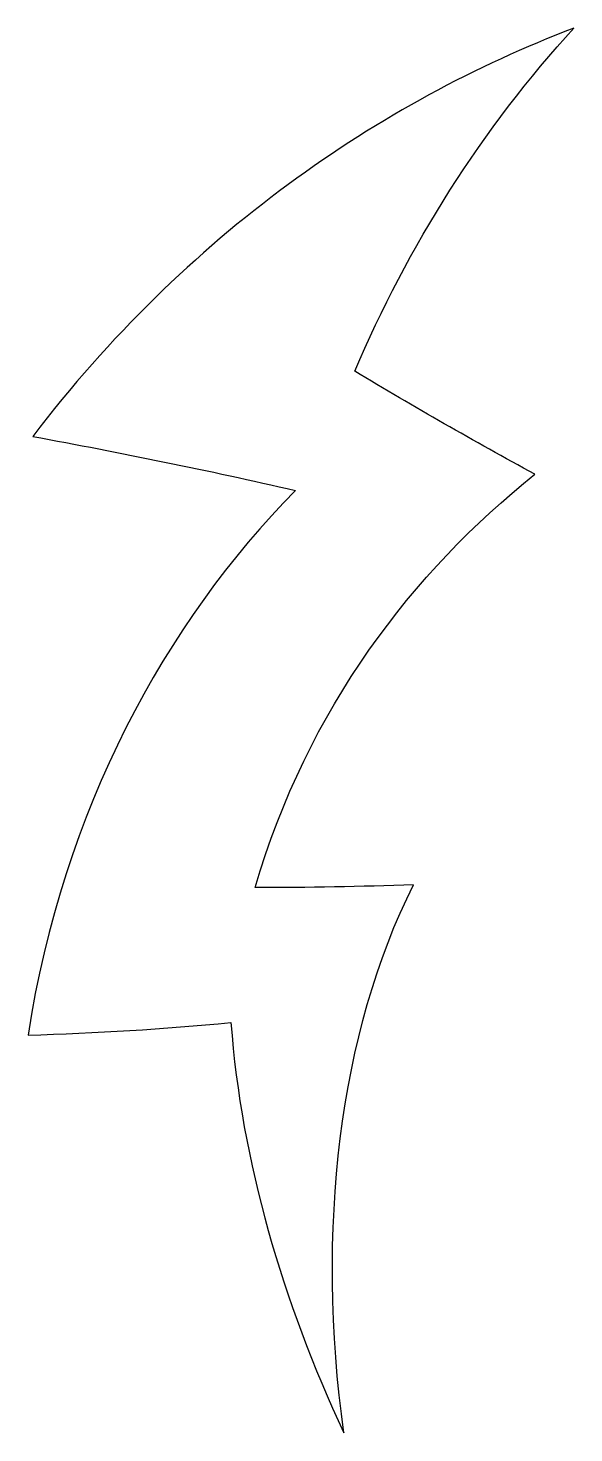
# Model space of a CAD drawing. Header units: centimetres. Extents: x -4 to 4, y -10.2 to 10.2.
import ezdxf

# ---------------------------------------------------------------- set-up
doc = ezdxf.new("R2010")
doc.units = ezdxf.units.CM
doc.header["$MEASUREMENT"] = 0
doc.layers.add('Camada 1', color=7, linetype='Continuous')

msp = doc.modelspace()

# ---------------------------------------------------------------- linework, layer by layer
at = {"layer": 'Camada 1'}
msp.add_open_spline([(3.96014, 10.17935), (2.6349, 8.73819), (1.54772, 7.01009), (0.77921, 5.20566), (0.77921, 5.20566), (1.64075, 4.69067), (2.51088, 4.19313), (3.39155, 3.71296), (3.39155, 3.71296), (1.62882, 2.30091), (0.09288, 0.31902), (-0.6666, -2.27588), (-0.6666, -2.27588), (0.10252, -2.27805), (0.86962, -2.26445), (1.63456, -2.23511), (1.63456, -2.23511), (0.54977, -4.37969), (0.2187, -7.24603), (0.62084, -10.17938), (0.62084, -10.17938), (-0.26575, -8.27546), (-0.86779, -6.24778), (-1.01603, -4.23276), (-1.01603, -4.23276), (-1.99553, -4.32577), (-2.97324, -4.38585), (-3.96014, -4.41588), (-3.96014, -4.41588), (-3.46235, -1.16219), (-1.96214, 1.5763), (-0.08018, 3.47947), (-0.08018, 3.47947), (-1.34436, 3.7676), (-2.61364, 4.02761), (-3.89261, 4.2611), (-3.89261, 4.2611), (-1.66279, 7.17993), (1.13986, 9.10361), (3.96014, 10.17935)], degree=3, knots=[0, 0, 0, 0, 0.09090909, 0.09090909, 0.09090909, 0.09090909, 0.18181818, 0.18181818, 0.18181818, 0.18181818, 0.27272727, 0.27272727, 0.27272727, 0.27272727, 0.36363636, 0.36363636, 0.36363636, 0.36363636, 0.45454545, 0.45454545, 0.45454545, 0.45454545, 0.54545455, 0.54545455, 0.54545455, 0.54545455, 0.63636364, 0.63636364, 0.63636364, 0.63636364, 0.72727273, 0.72727273, 0.72727273, 0.72727273, 0.81818182, 0.81818182, 0.81818182, 0.81818182, 1, 1, 1, 1], dxfattribs=at)

doc.saveas('drawing.dxf')
